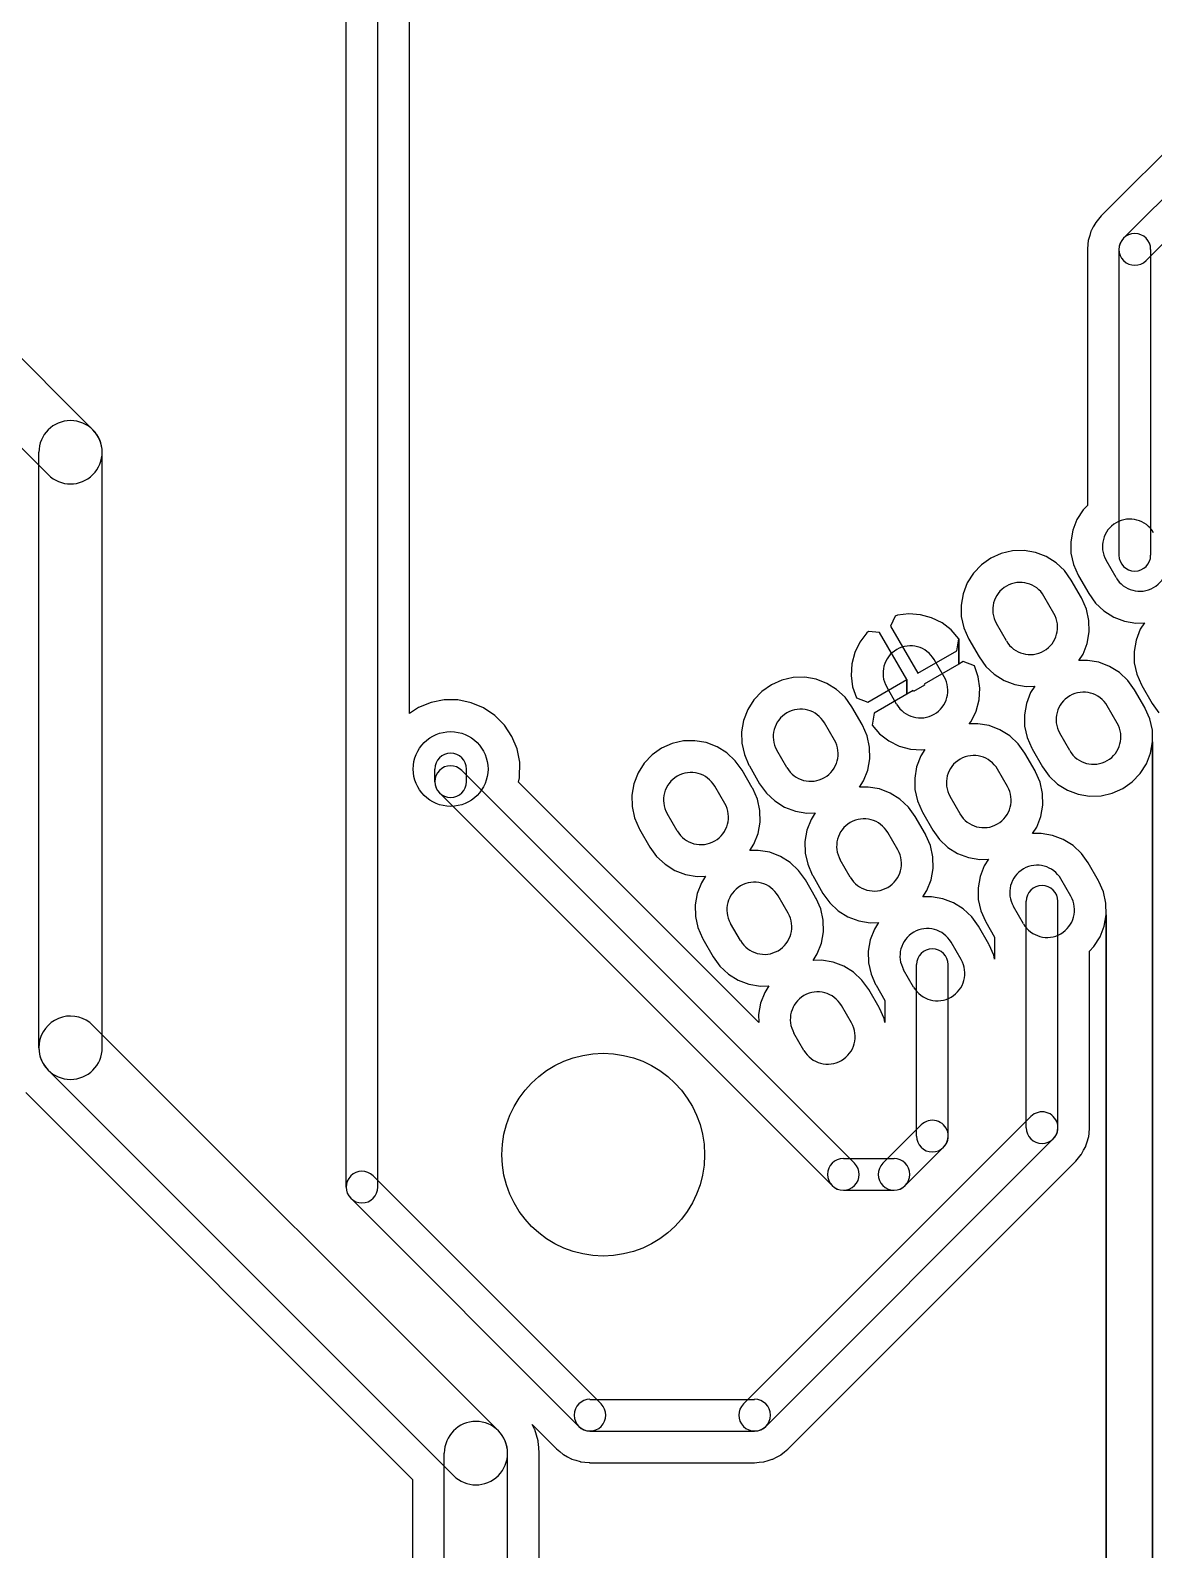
# Model space of a CAD drawing. Extents: x 10 to 213, y -213 to -15.
# Drawn here: x 135.85 to 158.37, y -169.32 to -138.86 of the extents above; entities that cross this region are included whole.
import ezdxf

# ---------------------------------------------------------------- set-up
doc = ezdxf.new("R2010")
doc.units = 0
doc.header["$MEASUREMENT"] = 0
doc.layers.add('BLACK', color=250, linetype='CONTINUOUS')

msp = doc.modelspace()

# ---------------------------------------------------------------- linework, layer by layer
at = {"layer": 'BLACK'}
for p, q in [((142.177, -162.052), (142.177, -132.334)), ((142.812, -162.052), (142.812, -132.334)), ((143.447, -152.555), (143.447, -132.334)), ((143.447, -152.555), (143.447, -132.334)), ((162.902, -136.994), (157.317, -142.58)), ((162.902, -136.994), (157.317, -142.58)), ((163.351, -137.443), (157.766, -143.029)), ((163.801, -137.893), (158.215, -143.478)), ((137.101, -146.871), (129.481, -139.251)), ((136.203, -147.769), (128.583, -140.149)), ((157.157, -142.801), (157.115, -142.878)), ((157.157, -142.801), (157.115, -142.878)), ((157.199, -142.724), (157.157, -142.801)), ((157.199, -142.724), (157.157, -142.801)), ((157.202, -142.72), (157.199, -142.724)), ((157.202, -142.72), (157.199, -142.724)), ((157.205, -142.715), (157.202, -142.72)), ((157.205, -142.715), (157.202, -142.72)), ((157.261, -142.648), (157.205, -142.715)), ((157.261, -142.648), (157.205, -142.715)), ((157.317, -142.58), (157.261, -142.648)), ((157.317, -142.58), (157.261, -142.648)), ((157.057, -143.065), (157.048, -143.153)), ((157.057, -143.065), (157.048, -143.153)), ((157.058, -143.061), (157.057, -143.065)), ((157.058, -143.061), (157.057, -143.065)), ((157.059, -143.056), (157.058, -143.061)), ((157.059, -143.056), (157.058, -143.061)), ((157.085, -142.972), (157.059, -143.056)), ((157.085, -142.972), (157.059, -143.056)), ((157.111, -142.888), (157.085, -142.972)), ((157.111, -142.888), (157.085, -142.972)), ((157.113, -142.883), (157.111, -142.888)), ((157.113, -142.883), (157.111, -142.888)), ((157.115, -142.878), (157.113, -142.883)), ((157.115, -142.878), (157.113, -142.883)), ((157.048, -143.153), (157.038, -143.24)), ((157.048, -143.153), (157.038, -143.24)), ((157.038, -143.24), (157.038, -143.25)), ((157.038, -143.24), (157.038, -143.25)), ((157.038, -143.25), (157.038, -143.25)), ((157.038, -143.25), (157.038, -143.25)), ((157.038, -143.25), (157.038, -143.254)), ((157.038, -143.25), (157.038, -143.25)), ((157.038, -143.25), (157.038, -143.25)), ((157.038, -143.25), (157.038, -143.254)), ((157.038, -143.254), (157.038, -148.385)), ((157.038, -143.254), (157.038, -148.385)), ((157.673, -149.383), (157.673, -143.254)), ((158.308, -149.383), (158.308, -143.254)), ((136.017, -159.258), (136.017, -147.32)), ((137.287, -159.258), (137.287, -147.32)), ((156.953, -148.474), (156.829, -148.67)), ((156.953, -148.474), (156.829, -148.67)), ((157.038, -148.385), (156.953, -148.474)), ((157.038, -148.385), (156.953, -148.474)), ((156.746, -148.885), (156.706, -149.113)), ((156.746, -148.885), (156.706, -149.113)), ((156.829, -148.67), (156.746, -148.885)), ((156.829, -148.67), (156.746, -148.885)), ((156.706, -149.113), (156.71, -149.344)), ((156.706, -149.113), (156.71, -149.344)), ((155.102, -149.444), (154.913, -149.577)), ((155.102, -149.444), (154.913, -149.577)), ((155.313, -149.35), (155.102, -149.444)), ((155.313, -149.35), (155.102, -149.444)), ((155.539, -149.298), (155.313, -149.35)), ((155.539, -149.298), (155.313, -149.35)), ((155.77, -149.292), (155.539, -149.298)), ((155.77, -149.292), (155.539, -149.298)), ((155.998, -149.33), (155.77, -149.292)), ((155.998, -149.33), (155.77, -149.292)), ((156.214, -149.413), (155.998, -149.33)), ((156.214, -149.413), (155.998, -149.33)), ((156.41, -149.535), (156.214, -149.413)), ((156.41, -149.535), (156.214, -149.413)), ((156.579, -149.693), (156.41, -149.535)), ((156.579, -149.693), (156.41, -149.535)), ((156.71, -149.344), (156.76, -149.57)), ((156.71, -149.344), (156.76, -149.57)), ((157.614, -149.831), (157.414, -149.485)), ((154.754, -149.744), (154.63, -149.94)), ((154.754, -149.744), (154.63, -149.94)), ((154.913, -149.577), (154.754, -149.744)), ((154.913, -149.577), (154.754, -149.744)), ((156.714, -149.881), (156.579, -149.693)), ((156.714, -149.881), (156.579, -149.693)), ((156.76, -149.57), (156.853, -149.782)), ((156.76, -149.57), (156.853, -149.782)), ((156.853, -149.782), (156.861, -149.796)), ((156.853, -149.782), (156.861, -149.796)), ((156.861, -149.796), (157.068, -150.154)), ((156.861, -149.796), (157.068, -150.154)), ((154.63, -149.94), (154.546, -150.155)), ((154.63, -149.94), (154.546, -150.155)), ((156.92, -150.239), (156.714, -149.881)), ((156.92, -150.239), (156.714, -149.881)), ((157.068, -150.154), (157.202, -150.342)), ((157.068, -150.154), (157.202, -150.342)), ((154.546, -150.155), (154.506, -150.383)), ((154.546, -150.155), (154.506, -150.383)), ((154.506, -150.383), (154.511, -150.614)), ((154.506, -150.383), (154.511, -150.614)), ((156.367, -150.551), (156.167, -150.205)), ((156.929, -150.254), (156.92, -150.239)), ((156.929, -150.254), (156.92, -150.239)), ((157.021, -150.466), (156.929, -150.254)), ((157.021, -150.466), (156.929, -150.254)), ((157.202, -150.342), (157.371, -150.501)), ((157.202, -150.342), (157.371, -150.501)), ((153.187, -150.604), (153.092, -150.804)), ((153.187, -150.604), (153.092, -150.804)), ((153.229, -150.588), (153.187, -150.604)), ((153.229, -150.588), (153.187, -150.604)), ((153.46, -150.559), (153.229, -150.588)), ((153.46, -150.559), (153.229, -150.588)), ((153.692, -150.576), (153.46, -150.559)), ((153.692, -150.576), (153.46, -150.559)), ((153.916, -150.637), (153.692, -150.576)), ((153.916, -150.637), (153.692, -150.576)), ((154.124, -150.741), (153.916, -150.637)), ((154.124, -150.741), (153.916, -150.637)), ((154.308, -150.883), (154.124, -150.741)), ((154.308, -150.883), (154.124, -150.741)), ((154.511, -150.614), (154.56, -150.84)), ((154.511, -150.614), (154.56, -150.84)), ((155.414, -151.101), (155.214, -150.755)), ((157.071, -150.692), (157.021, -150.466)), ((157.071, -150.692), (157.021, -150.466)), ((157.076, -150.923), (157.071, -150.692)), ((157.076, -150.923), (157.071, -150.692)), ((157.371, -150.501), (157.567, -150.623)), ((157.371, -150.501), (157.567, -150.623)), ((157.567, -150.623), (157.783, -150.705)), ((157.567, -150.623), (157.783, -150.705)), ((157.783, -150.705), (158.011, -150.744)), ((157.783, -150.705), (158.011, -150.744)), ((158.011, -150.744), (158.182, -150.739)), ((158.011, -150.744), (158.182, -150.739)), ((158.182, -150.739), (158.099, -150.869)), ((158.182, -150.739), (158.099, -150.869)), ((152.615, -150.942), (152.475, -151.128)), ((152.615, -150.942), (152.475, -151.128)), ((152.651, -150.914), (152.615, -150.942)), ((152.651, -150.914), (152.615, -150.942)), ((152.872, -150.931), (152.651, -150.914)), ((152.872, -150.931), (152.651, -150.914)), ((153.418, -151.876), (152.872, -150.931)), ((153.418, -151.876), (152.872, -150.931)), ((153.092, -150.804), (153.638, -151.749)), ((153.092, -150.804), (153.638, -151.749)), ((154.461, -151.058), (154.308, -150.883)), ((154.461, -151.058), (154.308, -150.883)), ((154.42, -151.298), (154.461, -151.058)), ((154.42, -151.298), (154.461, -151.058)), ((154.461, -151.567), (154.461, -151.058)), ((154.461, -151.058), (154.461, -151.567)), ((154.461, -151.567), (154.461, -151.058)), ((154.461, -151.058), (154.461, -151.567)), ((154.56, -150.84), (154.653, -151.052)), ((154.56, -150.84), (154.653, -151.052)), ((154.653, -151.052), (154.661, -151.066)), ((154.653, -151.052), (154.661, -151.066)), ((154.661, -151.066), (154.868, -151.424)), ((154.661, -151.066), (154.868, -151.424)), ((157.035, -151.151), (157.076, -150.923)), ((157.035, -151.151), (157.076, -150.923)), ((158.099, -150.869), (158.016, -151.085)), ((158.099, -150.869), (158.016, -151.085)), ((152.374, -151.337), (152.315, -151.562)), ((152.374, -151.337), (152.315, -151.562)), ((152.475, -151.128), (152.374, -151.337)), ((152.475, -151.128), (152.374, -151.337)), ((153.638, -151.749), (154.42, -151.298)), ((153.638, -151.749), (154.42, -151.298)), ((156.869, -151.496), (156.952, -151.366)), ((156.869, -151.496), (156.952, -151.366)), ((156.952, -151.366), (157.035, -151.151)), ((156.952, -151.366), (157.035, -151.151)), ((158.016, -151.085), (157.976, -151.313)), ((158.016, -151.085), (157.976, -151.313)), ((157.976, -151.313), (157.98, -151.544)), ((157.976, -151.313), (157.98, -151.544)), ((152.315, -151.562), (152.301, -151.794)), ((152.315, -151.562), (152.301, -151.794)), ((154.461, -151.567), (153.765, -151.969)), ((154.461, -151.567), (153.765, -151.969)), ((154.167, -151.821), (153.967, -151.475)), ((154.547, -151.518), (154.461, -151.567)), ((154.547, -151.518), (154.461, -151.567)), ((154.775, -151.602), (154.547, -151.518)), ((154.775, -151.602), (154.547, -151.518)), ((154.85, -151.822), (154.775, -151.602)), ((154.85, -151.822), (154.775, -151.602)), ((154.868, -151.424), (155.002, -151.612)), ((154.868, -151.424), (155.002, -151.612)), ((155.002, -151.612), (155.171, -151.771)), ((155.002, -151.612), (155.171, -151.771)), ((157.04, -151.492), (156.869, -151.496)), ((157.04, -151.492), (156.869, -151.496)), ((157.268, -151.53), (157.04, -151.492)), ((157.268, -151.53), (157.04, -151.492)), ((157.484, -151.612), (157.268, -151.53)), ((157.484, -151.612), (157.268, -151.53)), ((157.68, -151.735), (157.484, -151.612)), ((157.68, -151.735), (157.484, -151.612)), ((157.98, -151.544), (158.03, -151.77)), ((157.98, -151.544), (158.03, -151.77)), ((150.914, -151.89), (150.703, -151.984)), ((150.914, -151.89), (150.703, -151.984)), ((151.139, -151.838), (150.914, -151.89)), ((151.139, -151.838), (150.914, -151.89)), ((151.371, -151.832), (151.139, -151.838)), ((151.371, -151.832), (151.139, -151.838)), ((151.599, -151.87), (151.371, -151.832)), ((151.599, -151.87), (151.371, -151.832)), ((151.815, -151.953), (151.599, -151.87)), ((151.815, -151.953), (151.599, -151.87)), ((152.011, -152.075), (151.815, -151.953)), ((152.011, -152.075), (151.815, -151.953)), ((152.301, -151.794), (152.332, -152.024)), ((152.301, -151.794), (152.332, -152.024)), ((152.635, -152.328), (153.418, -151.876)), ((152.635, -152.328), (153.418, -151.876)), ((153.418, -152.17), (153.418, -151.876)), ((153.418, -151.876), (153.418, -152.17)), ((153.418, -152.17), (153.418, -151.876)), ((153.418, -151.876), (153.418, -152.17)), ((153.765, -151.969), (153.775, -151.987)), ((153.765, -151.969), (153.775, -151.987)), ((154.881, -152.052), (154.85, -151.822)), ((154.881, -152.052), (154.85, -151.822)), ((155.171, -151.771), (155.367, -151.893)), ((155.171, -151.771), (155.367, -151.893)), ((155.367, -151.893), (155.583, -151.975)), ((155.367, -151.893), (155.583, -151.975)), ((155.583, -151.975), (155.811, -152.014)), ((155.583, -151.975), (155.811, -152.014)), ((157.849, -151.893), (157.68, -151.735)), ((157.849, -151.893), (157.68, -151.735)), ((157.984, -152.081), (157.849, -151.893)), ((157.984, -152.081), (157.849, -151.893)), ((158.03, -151.77), (158.123, -151.982)), ((158.03, -151.77), (158.123, -151.982)), ((144.146, -152.284), (143.879, -152.335)), ((144.146, -152.284), (143.879, -152.335)), ((144.417, -152.286), (144.146, -152.284)), ((144.417, -152.286), (144.146, -152.284)), ((144.684, -152.341), (144.417, -152.286)), ((144.684, -152.341), (144.417, -152.286)), ((150.354, -152.284), (150.23, -152.48)), ((150.354, -152.284), (150.23, -152.48)), ((150.514, -152.117), (150.354, -152.284)), ((150.514, -152.117), (150.354, -152.284)), ((150.703, -151.984), (150.514, -152.117)), ((150.703, -151.984), (150.514, -152.117)), ((152.18, -152.233), (152.011, -152.075)), ((152.18, -152.233), (152.011, -152.075)), ((152.314, -152.421), (152.18, -152.233)), ((152.314, -152.421), (152.18, -152.233)), ((152.332, -152.024), (152.407, -152.244)), ((152.332, -152.024), (152.407, -152.244)), ((152.407, -152.244), (152.635, -152.328)), ((152.407, -152.244), (152.635, -152.328)), ((153.418, -152.17), (152.762, -152.548)), ((153.418, -152.17), (152.762, -152.548)), ((153.215, -152.371), (153.015, -152.025)), ((153.545, -152.096), (153.418, -152.17)), ((153.545, -152.096), (153.418, -152.17)), ((153.555, -152.114), (153.545, -152.096)), ((153.555, -152.114), (153.545, -152.096)), ((153.775, -151.987), (153.555, -152.114)), ((153.775, -151.987), (153.555, -152.114)), ((154.808, -152.509), (154.867, -152.284)), ((154.808, -152.509), (154.867, -152.284)), ((154.867, -152.284), (154.881, -152.052)), ((154.867, -152.284), (154.881, -152.052)), ((155.811, -152.014), (155.982, -152.009)), ((155.811, -152.014), (155.982, -152.009)), ((155.9, -152.139), (155.816, -152.355)), ((155.9, -152.139), (155.816, -152.355)), ((155.982, -152.009), (155.9, -152.139)), ((155.982, -152.009), (155.9, -152.139)), ((158.19, -152.439), (157.984, -152.081)), ((158.19, -152.439), (157.984, -152.081)), ((158.123, -151.982), (158.131, -151.996)), ((158.123, -151.982), (158.131, -151.996)), ((158.131, -151.996), (158.338, -152.354)), ((158.131, -151.996), (158.338, -152.354)), ((143.627, -152.437), (143.447, -152.555)), ((143.627, -152.437), (143.447, -152.555)), ((143.879, -152.335), (143.627, -152.437)), ((143.879, -152.335), (143.627, -152.437)), ((144.934, -152.446), (144.684, -152.341)), ((144.934, -152.446), (144.684, -152.341)), ((145.159, -152.598), (144.934, -152.446)), ((145.159, -152.598), (144.934, -152.446)), ((150.23, -152.48), (150.147, -152.695)), ((150.23, -152.48), (150.147, -152.695)), ((152.521, -152.779), (152.314, -152.421)), ((152.521, -152.779), (152.314, -152.421)), ((152.762, -152.548), (152.721, -152.788)), ((152.762, -152.548), (152.721, -152.788)), ((154.707, -152.718), (154.808, -152.509)), ((154.707, -152.718), (154.808, -152.509)), ((155.816, -152.355), (155.776, -152.583)), ((155.816, -152.355), (155.776, -152.583)), ((155.776, -152.583), (155.781, -152.814)), ((155.776, -152.583), (155.781, -152.814)), ((157.637, -152.751), (157.437, -152.404)), ((158.199, -152.454), (158.19, -152.439)), ((158.199, -152.454), (158.19, -152.439)), ((158.291, -152.665), (158.199, -152.454)), ((158.291, -152.665), (158.199, -152.454)), ((158.338, -152.354), (158.472, -152.542)), ((158.338, -152.354), (158.472, -152.542)), ((145.35, -152.79), (145.159, -152.598)), ((145.35, -152.79), (145.159, -152.598)), ((145.501, -153.017), (145.35, -152.79)), ((145.501, -153.017), (145.35, -152.79)), ((150.147, -152.695), (150.106, -152.923)), ((150.147, -152.695), (150.106, -152.923)), ((151.968, -153.091), (151.768, -152.745)), ((152.529, -152.794), (152.521, -152.779)), ((152.529, -152.794), (152.521, -152.779)), ((152.622, -153.006), (152.529, -152.794)), ((152.622, -153.006), (152.529, -152.794)), ((152.721, -152.788), (152.874, -152.963)), ((152.721, -152.788), (152.874, -152.963)), ((154.671, -152.766), (154.707, -152.718)), ((154.671, -152.766), (154.707, -152.718)), ((154.84, -152.762), (154.671, -152.766)), ((154.84, -152.762), (154.671, -152.766)), ((155.068, -152.8), (154.84, -152.762)), ((155.068, -152.8), (154.84, -152.762)), ((155.285, -152.882), (155.068, -152.8)), ((155.285, -152.882), (155.068, -152.8)), ((155.481, -153.005), (155.285, -152.882)), ((155.481, -153.005), (155.285, -152.882)), ((155.781, -152.814), (155.83, -153.04)), ((155.781, -152.814), (155.83, -153.04)), ((158.341, -152.891), (158.291, -152.665)), ((158.341, -152.891), (158.291, -152.665)), ((158.346, -153.123), (158.341, -152.891)), ((158.346, -153.123), (158.341, -152.891)), ((145.604, -153.268), (145.501, -153.017)), ((145.604, -153.268), (145.501, -153.017)), ((148.714, -153.16), (148.503, -153.254)), ((148.714, -153.16), (148.503, -153.254)), ((148.94, -153.108), (148.714, -153.16)), ((148.94, -153.108), (148.714, -153.16)), ((149.171, -153.102), (148.94, -153.108)), ((149.171, -153.102), (148.94, -153.108)), ((149.399, -153.14), (149.171, -153.102)), ((149.399, -153.14), (149.171, -153.102)), ((149.615, -153.223), (149.399, -153.14)), ((149.615, -153.223), (149.399, -153.14)), ((150.106, -152.923), (150.111, -153.154)), ((150.106, -152.923), (150.111, -153.154)), ((150.111, -153.154), (150.161, -153.38)), ((150.111, -153.154), (150.161, -153.38)), ((152.671, -153.232), (152.622, -153.006)), ((152.671, -153.232), (152.622, -153.006)), ((152.874, -152.963), (153.058, -153.105)), ((152.874, -152.963), (153.058, -153.105)), ((153.058, -153.105), (153.266, -153.209)), ((153.058, -153.105), (153.266, -153.209)), ((155.649, -153.163), (155.481, -153.005)), ((155.649, -153.163), (155.481, -153.005)), ((155.784, -153.351), (155.649, -153.163)), ((155.784, -153.351), (155.649, -153.163)), ((155.83, -153.04), (155.923, -153.252)), ((155.83, -153.04), (155.923, -153.252)), ((156.684, -153.301), (156.484, -152.954)), ((158.305, -153.35), (158.346, -153.123)), ((158.305, -153.35), (158.346, -153.123)), ((158.346, -212.675), (158.346, -153.123)), ((158.346, -153.123), (158.346, -212.675)), ((158.346, -212.675), (158.346, -153.123)), ((158.346, -153.123), (158.346, -212.675)), ((145.657, -153.534), (145.604, -153.268)), ((145.657, -153.534), (145.604, -153.268)), ((148.314, -153.387), (148.154, -153.554)), ((148.314, -153.387), (148.154, -153.554)), ((148.503, -153.254), (148.314, -153.387)), ((148.503, -153.254), (148.314, -153.387)), ((149.811, -153.345), (149.615, -153.223)), ((149.811, -153.345), (149.615, -153.223)), ((149.98, -153.503), (149.811, -153.345)), ((149.98, -153.503), (149.811, -153.345)), ((150.115, -153.691), (149.98, -153.503)), ((150.115, -153.691), (149.98, -153.503)), ((150.161, -153.38), (150.254, -153.592)), ((150.161, -153.38), (150.254, -153.592)), ((151.015, -153.641), (150.815, -153.295)), ((152.636, -153.691), (152.676, -153.463)), ((152.636, -153.691), (152.676, -153.463)), ((152.676, -153.463), (152.671, -153.232)), ((152.676, -153.463), (152.671, -153.232)), ((153.266, -153.209), (153.49, -153.27)), ((153.266, -153.209), (153.49, -153.27)), ((153.49, -153.27), (153.722, -153.287)), ((153.49, -153.27), (153.722, -153.287)), ((153.7, -153.409), (153.616, -153.625)), ((153.7, -153.409), (153.616, -153.625)), ((153.782, -153.279), (153.7, -153.409)), ((153.782, -153.279), (153.7, -153.409)), ((153.722, -153.287), (153.782, -153.279)), ((153.722, -153.287), (153.782, -153.279)), ((155.991, -153.709), (155.784, -153.351)), ((155.991, -153.709), (155.784, -153.351)), ((155.923, -153.252), (155.931, -153.266)), ((155.923, -153.252), (155.931, -153.266)), ((155.931, -153.266), (156.138, -153.624)), ((155.931, -153.266), (156.138, -153.624)), ((158.222, -153.566), (158.305, -153.35)), ((158.222, -153.566), (158.305, -153.35)), ((143.955, -153.924), (143.955, -153.67)), ((144.497, -153.699), (152.371, -161.573)), ((144.59, -153.924), (144.59, -153.67)), ((145.653, -153.844), (145.657, -153.534)), ((145.653, -153.844), (145.657, -153.534)), ((148.031, -153.75), (147.947, -153.965)), ((148.031, -153.75), (147.947, -153.965)), ((148.154, -153.554), (148.031, -153.75)), ((148.154, -153.554), (148.031, -153.75)), ((150.321, -154.049), (150.115, -153.691)), ((150.321, -154.049), (150.115, -153.691)), ((150.254, -153.592), (150.262, -153.606)), ((150.254, -153.592), (150.262, -153.606)), ((150.262, -153.606), (150.468, -153.964)), ((150.262, -153.606), (150.468, -153.964)), ((152.552, -153.906), (152.636, -153.691)), ((152.552, -153.906), (152.636, -153.691)), ((153.616, -153.625), (153.576, -153.853)), ((153.616, -153.625), (153.576, -153.853)), ((155.437, -154.021), (155.237, -153.674)), ((155.999, -153.724), (155.991, -153.709)), ((155.999, -153.724), (155.991, -153.709)), ((156.091, -153.935), (155.999, -153.724)), ((156.091, -153.935), (155.999, -153.724)), ((156.138, -153.624), (156.272, -153.812)), ((156.138, -153.624), (156.272, -153.812)), ((157.938, -153.929), (158.098, -153.761)), ((157.938, -153.929), (158.098, -153.761)), ((158.098, -153.761), (158.222, -153.566)), ((158.098, -153.761), (158.222, -153.566)), ((145.632, -153.937), (145.653, -153.844)), ((145.632, -153.937), (145.653, -153.844)), ((150.45, -158.755), (145.632, -153.937)), ((150.45, -158.755), (145.632, -153.937)), ((147.947, -153.965), (147.907, -154.193)), ((147.947, -153.965), (147.907, -154.193)), ((149.768, -154.361), (149.568, -154.015)), ((150.329, -154.064), (150.321, -154.049)), ((150.329, -154.064), (150.321, -154.049)), ((150.422, -154.276), (150.329, -154.064)), ((150.422, -154.276), (150.329, -154.064)), ((150.468, -153.964), (150.603, -154.152)), ((150.468, -153.964), (150.603, -154.152)), ((152.47, -154.036), (152.552, -153.906)), ((152.47, -154.036), (152.552, -153.906)), ((152.641, -154.032), (152.47, -154.036)), ((152.641, -154.032), (152.47, -154.036)), ((152.869, -154.07), (152.641, -154.032)), ((152.869, -154.07), (152.641, -154.032)), ((153.085, -154.152), (152.869, -154.07)), ((153.085, -154.152), (152.869, -154.07)), ((153.576, -153.853), (153.581, -154.084)), ((153.576, -153.853), (153.581, -154.084)), ((153.581, -154.084), (153.631, -154.31)), ((153.581, -154.084), (153.631, -154.31)), ((156.141, -154.161), (156.091, -153.935)), ((156.141, -154.161), (156.091, -153.935)), ((156.272, -153.812), (156.441, -153.971)), ((156.272, -153.812), (156.441, -153.971)), ((156.441, -153.971), (156.637, -154.093)), ((156.441, -153.971), (156.637, -154.093)), ((156.637, -154.093), (156.853, -154.175)), ((156.637, -154.093), (156.853, -154.175)), ((157.538, -154.156), (157.749, -154.062)), ((157.538, -154.156), (157.749, -154.062)), ((157.749, -154.062), (157.938, -153.929)), ((157.749, -154.062), (157.938, -153.929)), ((144.047, -154.149), (151.921, -162.023)), ((147.907, -154.193), (147.912, -154.424)), ((147.907, -154.193), (147.912, -154.424)), ((150.472, -154.502), (150.422, -154.276)), ((150.472, -154.502), (150.422, -154.276)), ((150.603, -154.152), (150.772, -154.311)), ((150.603, -154.152), (150.772, -154.311)), ((150.772, -154.311), (150.968, -154.433)), ((150.772, -154.311), (150.968, -154.433)), ((153.281, -154.275), (153.085, -154.152)), ((153.281, -154.275), (153.085, -154.152)), ((153.45, -154.433), (153.281, -154.275)), ((153.45, -154.433), (153.281, -154.275)), ((153.631, -154.31), (153.723, -154.522)), ((153.631, -154.31), (153.723, -154.522)), ((154.485, -154.571), (154.285, -154.224)), ((156.106, -154.62), (156.146, -154.393)), ((156.106, -154.62), (156.146, -154.393)), ((156.146, -154.393), (156.141, -154.161)), ((156.146, -154.393), (156.141, -154.161)), ((156.853, -154.175), (157.081, -154.214)), ((156.853, -154.175), (157.081, -154.214)), ((157.081, -154.214), (157.313, -154.207)), ((157.081, -154.214), (157.313, -154.207)), ((157.313, -154.207), (157.538, -154.156)), ((157.313, -154.207), (157.538, -154.156)), ((147.912, -154.424), (147.961, -154.65)), ((147.912, -154.424), (147.961, -154.65)), ((147.961, -154.65), (148.054, -154.862)), ((147.961, -154.65), (148.054, -154.862)), ((148.815, -154.911), (148.615, -154.565)), ((150.476, -154.733), (150.472, -154.502)), ((150.476, -154.733), (150.472, -154.502)), ((150.968, -154.433), (151.184, -154.515)), ((150.968, -154.433), (151.184, -154.515)), ((151.184, -154.515), (151.412, -154.554)), ((151.184, -154.515), (151.412, -154.554)), ((151.412, -154.554), (151.583, -154.549)), ((151.412, -154.554), (151.583, -154.549)), ((151.5, -154.679), (151.417, -154.895)), ((151.5, -154.679), (151.417, -154.895)), ((151.583, -154.549), (151.5, -154.679)), ((151.583, -154.549), (151.5, -154.679)), ((153.584, -154.621), (153.45, -154.433)), ((153.584, -154.621), (153.45, -154.433)), ((153.791, -154.979), (153.584, -154.621)), ((153.791, -154.979), (153.584, -154.621)), ((153.723, -154.522), (153.731, -154.536)), ((153.723, -154.522), (153.731, -154.536)), ((153.731, -154.536), (153.938, -154.894)), ((153.731, -154.536), (153.938, -154.894)), ((156.022, -154.836), (156.106, -154.62)), ((156.022, -154.836), (156.106, -154.62)), ((148.054, -154.862), (148.062, -154.876)), ((148.054, -154.862), (148.062, -154.876)), ((148.062, -154.876), (148.269, -155.234)), ((148.062, -154.876), (148.269, -155.234)), ((150.353, -155.176), (150.436, -154.961)), ((150.353, -155.176), (150.436, -154.961)), ((150.436, -154.961), (150.476, -154.733)), ((150.436, -154.961), (150.476, -154.733)), ((151.417, -154.895), (151.376, -155.123)), ((151.417, -154.895), (151.376, -155.123)), ((153.238, -155.291), (153.038, -154.944)), ((153.799, -154.994), (153.791, -154.979)), ((153.799, -154.994), (153.791, -154.979)), ((153.892, -155.205), (153.799, -154.994)), ((153.892, -155.205), (153.799, -154.994)), ((153.938, -154.894), (154.073, -155.082)), ((153.938, -154.894), (154.073, -155.082)), ((155.94, -154.966), (156.022, -154.836)), ((155.94, -154.966), (156.022, -154.836)), ((156.11, -154.961), (155.94, -154.966)), ((156.11, -154.961), (155.94, -154.966)), ((156.338, -155), (156.11, -154.961)), ((156.338, -155), (156.11, -154.961)), ((156.555, -155.082), (156.338, -155)), ((156.555, -155.082), (156.338, -155)), ((148.269, -155.234), (148.403, -155.422)), ((148.269, -155.234), (148.403, -155.422)), ((150.27, -155.306), (150.353, -155.176)), ((150.27, -155.306), (150.353, -155.176)), ((150.441, -155.302), (150.27, -155.306)), ((150.441, -155.302), (150.27, -155.306)), ((150.669, -155.34), (150.441, -155.302)), ((150.669, -155.34), (150.441, -155.302)), ((151.376, -155.123), (151.381, -155.354)), ((151.376, -155.123), (151.381, -155.354)), ((153.941, -155.431), (153.892, -155.205)), ((153.941, -155.431), (153.892, -155.205)), ((154.073, -155.082), (154.241, -155.241)), ((154.073, -155.082), (154.241, -155.241)), ((154.241, -155.241), (154.437, -155.363)), ((154.241, -155.241), (154.437, -155.363)), ((156.751, -155.204), (156.555, -155.082)), ((156.751, -155.204), (156.555, -155.082)), ((156.919, -155.363), (156.751, -155.204)), ((156.919, -155.363), (156.751, -155.204)), ((148.403, -155.422), (148.572, -155.581)), ((148.403, -155.422), (148.572, -155.581)), ((148.572, -155.581), (148.768, -155.703)), ((148.572, -155.581), (148.768, -155.703)), ((150.885, -155.422), (150.669, -155.34)), ((150.885, -155.422), (150.669, -155.34)), ((151.081, -155.545), (150.885, -155.422)), ((151.081, -155.545), (150.885, -155.422)), ((151.25, -155.703), (151.081, -155.545)), ((151.25, -155.703), (151.081, -155.545)), ((151.381, -155.354), (151.431, -155.58)), ((151.381, -155.354), (151.431, -155.58)), ((151.431, -155.58), (151.524, -155.792)), ((151.431, -155.58), (151.524, -155.792)), ((152.285, -155.841), (152.085, -155.494)), ((153.946, -155.663), (153.941, -155.431)), ((153.946, -155.663), (153.941, -155.431)), ((154.437, -155.363), (154.654, -155.445)), ((154.437, -155.363), (154.654, -155.445)), ((154.654, -155.445), (154.882, -155.484)), ((154.654, -155.445), (154.882, -155.484)), ((154.882, -155.484), (155.053, -155.479)), ((154.882, -155.484), (155.053, -155.479)), ((154.97, -155.609), (154.886, -155.825)), ((154.97, -155.609), (154.886, -155.825)), ((155.053, -155.479), (154.97, -155.609)), ((155.053, -155.479), (154.97, -155.609)), ((157.054, -155.551), (156.919, -155.363)), ((157.054, -155.551), (156.919, -155.363)), ((157.261, -155.909), (157.054, -155.551)), ((157.261, -155.909), (157.054, -155.551)), ((148.768, -155.703), (148.984, -155.785)), ((148.768, -155.703), (148.984, -155.785)), ((148.984, -155.785), (149.212, -155.824)), ((148.984, -155.785), (149.212, -155.824)), ((149.212, -155.824), (149.383, -155.819)), ((149.212, -155.824), (149.383, -155.819)), ((149.383, -155.819), (149.301, -155.949)), ((149.383, -155.819), (149.301, -155.949)), ((151.385, -155.891), (151.25, -155.703)), ((151.385, -155.891), (151.25, -155.703)), ((151.591, -156.249), (151.385, -155.891)), ((151.591, -156.249), (151.385, -155.891)), ((151.524, -155.792), (151.532, -155.806)), ((151.524, -155.792), (151.532, -155.806)), ((151.532, -155.806), (151.738, -156.164)), ((151.532, -155.806), (151.738, -156.164)), ((153.822, -156.106), (153.906, -155.89)), ((153.822, -156.106), (153.906, -155.89)), ((153.906, -155.89), (153.946, -155.663)), ((153.906, -155.89), (153.946, -155.663)), ((154.886, -155.825), (154.846, -156.052)), ((154.886, -155.825), (154.846, -156.052)), ((156.707, -156.221), (156.507, -155.874)), ((157.269, -155.923), (157.261, -155.909)), ((157.269, -155.923), (157.261, -155.909)), ((157.361, -156.135), (157.269, -155.923)), ((157.361, -156.135), (157.269, -155.923)), ((149.217, -156.165), (149.177, -156.393)), ((149.217, -156.165), (149.177, -156.393)), ((149.301, -155.949), (149.217, -156.165)), ((149.301, -155.949), (149.217, -156.165)), ((151.038, -156.561), (150.838, -156.214)), ((151.738, -156.164), (151.873, -156.352)), ((151.738, -156.164), (151.873, -156.352)), ((153.74, -156.236), (153.822, -156.106)), ((153.74, -156.236), (153.822, -156.106)), ((153.911, -156.231), (153.74, -156.236)), ((153.911, -156.231), (153.74, -156.236)), ((154.139, -156.27), (153.911, -156.231)), ((154.139, -156.27), (153.911, -156.231)), ((154.846, -156.052), (154.851, -156.284)), ((154.846, -156.052), (154.851, -156.284)), ((157.411, -156.361), (157.361, -156.135)), ((157.411, -156.361), (157.361, -156.135)), ((149.177, -156.393), (149.182, -156.624)), ((149.177, -156.393), (149.182, -156.624)), ((151.599, -156.264), (151.591, -156.249)), ((151.599, -156.264), (151.591, -156.249)), ((151.692, -156.475), (151.599, -156.264)), ((151.692, -156.475), (151.599, -156.264)), ((151.742, -156.701), (151.692, -156.475)), ((151.742, -156.701), (151.692, -156.475)), ((151.873, -156.352), (152.042, -156.511)), ((151.873, -156.352), (152.042, -156.511)), ((152.042, -156.511), (152.238, -156.633)), ((152.042, -156.511), (152.238, -156.633)), ((154.355, -156.352), (154.139, -156.27)), ((154.355, -156.352), (154.139, -156.27)), ((154.551, -156.474), (154.355, -156.352)), ((154.551, -156.474), (154.355, -156.352)), ((154.72, -156.633), (154.551, -156.474)), ((154.72, -156.633), (154.551, -156.474)), ((154.851, -156.284), (154.901, -156.51)), ((154.851, -156.284), (154.901, -156.51)), ((154.901, -156.51), (154.993, -156.721)), ((154.901, -156.51), (154.993, -156.721)), ((155.755, -156.771), (155.555, -156.424)), ((155.814, -160.861), (155.814, -156.322)), ((156.449, -160.861), (156.449, -156.322)), ((157.416, -156.592), (157.411, -156.361)), ((157.416, -156.592), (157.411, -156.361)), ((149.182, -156.624), (149.231, -156.85)), ((149.182, -156.624), (149.231, -156.85)), ((149.231, -156.85), (149.324, -157.062)), ((149.231, -156.85), (149.324, -157.062)), ((150.085, -157.111), (149.885, -156.764)), ((151.746, -156.933), (151.742, -156.701)), ((151.746, -156.933), (151.742, -156.701)), ((152.238, -156.633), (152.454, -156.715)), ((152.238, -156.633), (152.454, -156.715)), ((152.454, -156.715), (152.682, -156.754)), ((152.454, -156.715), (152.682, -156.754)), ((152.682, -156.754), (152.853, -156.749)), ((152.682, -156.754), (152.853, -156.749)), ((152.853, -156.749), (152.77, -156.879)), ((152.853, -156.749), (152.77, -156.879)), ((154.854, -156.821), (154.72, -156.633)), ((154.854, -156.821), (154.72, -156.633)), ((155.061, -157.179), (154.854, -156.821)), ((155.061, -157.179), (154.854, -156.821)), ((154.993, -156.721), (155.001, -156.736)), ((154.993, -156.721), (155.001, -156.736)), ((155.001, -156.736), (155.179, -157.043)), ((155.001, -156.736), (155.179, -157.043)), ((157.292, -157.036), (157.376, -156.82)), ((157.292, -157.036), (157.376, -156.82)), ((157.376, -156.82), (157.416, -156.592)), ((157.376, -156.82), (157.416, -156.592)), ((157.416, -212.675), (157.416, -156.592)), ((157.416, -156.592), (157.416, -212.675)), ((157.416, -212.675), (157.416, -156.592)), ((157.416, -156.592), (157.416, -212.675)), ((149.324, -157.062), (149.332, -157.076)), ((149.324, -157.062), (149.332, -157.076)), ((149.332, -157.076), (149.539, -157.434)), ((149.332, -157.076), (149.539, -157.434)), ((151.706, -157.16), (151.746, -156.933)), ((151.706, -157.16), (151.746, -156.933)), ((152.687, -157.095), (152.646, -157.322)), ((152.687, -157.095), (152.646, -157.322)), ((152.77, -156.879), (152.687, -157.095)), ((152.77, -156.879), (152.687, -157.095)), ((154.508, -157.491), (154.308, -157.144)), ((155.179, -157.043), (155.179, -157.482)), ((155.179, -157.043), (155.179, -157.482)), ((157.168, -157.231), (157.292, -157.036)), ((157.168, -157.231), (157.292, -157.036)), ((149.539, -157.434), (149.673, -157.622)), ((149.539, -157.434), (149.673, -157.622)), ((151.54, -157.506), (151.623, -157.376)), ((151.54, -157.506), (151.623, -157.376)), ((151.623, -157.376), (151.706, -157.16)), ((151.623, -157.376), (151.706, -157.16)), ((152.646, -157.322), (152.651, -157.554)), ((152.646, -157.322), (152.651, -157.554)), ((155.069, -157.193), (155.061, -157.179)), ((155.069, -157.193), (155.061, -157.179)), ((155.162, -157.405), (155.069, -157.193)), ((155.162, -157.405), (155.069, -157.193)), ((155.179, -157.482), (155.162, -157.405)), ((155.179, -157.482), (155.162, -157.405)), ((157.084, -157.32), (157.168, -157.231)), ((157.084, -157.32), (157.168, -157.231)), ((157.084, -160.861), (157.084, -157.32)), ((157.084, -160.861), (157.084, -157.32)), ((149.673, -157.622), (149.842, -157.781)), ((149.673, -157.622), (149.842, -157.781)), ((151.711, -157.501), (151.54, -157.506)), ((151.711, -157.501), (151.54, -157.506)), ((151.939, -157.54), (151.711, -157.501)), ((151.939, -157.54), (151.711, -157.501)), ((152.155, -157.622), (151.939, -157.54)), ((152.155, -157.622), (151.939, -157.54)), ((152.351, -157.744), (152.155, -157.622)), ((152.351, -157.744), (152.155, -157.622)), ((152.52, -157.903), (152.351, -157.744)), ((152.52, -157.903), (152.351, -157.744)), ((152.651, -157.554), (152.701, -157.78)), ((152.651, -157.554), (152.701, -157.78)), ((153.555, -158.041), (153.355, -157.694)), ((153.614, -161.029), (153.614, -157.592)), ((154.249, -161.029), (154.249, -157.592)), ((149.842, -157.781), (150.038, -157.903)), ((149.842, -157.781), (150.038, -157.903)), ((150.038, -157.903), (150.254, -157.985)), ((150.038, -157.903), (150.254, -157.985)), ((150.254, -157.985), (150.482, -158.024)), ((150.254, -157.985), (150.482, -158.024)), ((150.482, -158.024), (150.653, -158.019)), ((150.482, -158.024), (150.653, -158.019)), ((150.653, -158.019), (150.571, -158.149)), ((150.653, -158.019), (150.571, -158.149)), ((152.655, -158.091), (152.52, -157.903)), ((152.655, -158.091), (152.52, -157.903)), ((152.701, -157.78), (152.794, -157.991)), ((152.701, -157.78), (152.794, -157.991)), ((152.794, -157.991), (152.802, -158.006)), ((152.794, -157.991), (152.802, -158.006)), ((152.802, -158.006), (152.979, -158.313)), ((152.802, -158.006), (152.979, -158.313)), ((150.487, -158.365), (150.447, -158.592)), ((150.487, -158.365), (150.447, -158.592)), ((150.571, -158.149), (150.487, -158.365)), ((150.571, -158.149), (150.487, -158.365)), ((152.861, -158.449), (152.655, -158.091)), ((152.861, -158.449), (152.655, -158.091)), ((152.979, -158.313), (152.979, -158.752)), ((152.979, -158.313), (152.979, -158.752)), ((150.447, -158.592), (150.45, -158.755)), ((150.447, -158.592), (150.45, -158.755)), ((152.308, -158.761), (152.108, -158.414)), ((152.869, -158.463), (152.861, -158.449)), ((152.869, -158.463), (152.861, -158.449)), ((152.962, -158.675), (152.869, -158.463)), ((152.962, -158.675), (152.869, -158.463)), ((152.979, -158.752), (152.962, -158.675)), ((152.979, -158.752), (152.962, -158.675)), ((145.229, -166.937), (137.101, -158.809)), ((151.355, -159.311), (151.155, -158.964)), ((144.331, -167.835), (136.203, -159.707)), ((135.754, -160.156), (143.51, -167.912)), ((135.754, -160.156), (143.51, -167.912)), ((150.143, -166.399), (155.907, -160.636)), ((152.937, -161.573), (153.707, -160.804)), ((150.593, -166.849), (156.356, -161.085)), ((157.036, -161.143), (157.063, -161.059)), ((157.036, -161.143), (157.063, -161.059)), ((157.063, -161.054), (157.065, -161.049)), ((157.063, -161.054), (157.065, -161.049)), ((157.063, -161.059), (157.063, -161.054)), ((157.063, -161.059), (157.063, -161.054)), ((157.065, -161.049), (157.074, -160.962)), ((157.065, -161.049), (157.074, -160.962)), ((157.074, -160.962), (157.083, -160.874)), ((157.074, -160.962), (157.083, -160.874)), ((157.083, -160.874), (157.084, -160.864)), ((157.083, -160.874), (157.084, -160.864)), ((157.084, -160.864), (157.084, -160.861)), ((157.084, -160.864), (157.084, -160.861)), ((157.084, -160.864), (157.084, -160.864)), ((157.084, -160.864), (157.084, -160.864)), ((157.084, -160.864), (157.084, -160.864)), ((157.084, -160.864), (157.084, -160.864)), ((153.387, -162.023), (154.156, -161.253)), ((156.86, -161.466), (156.917, -161.399)), ((156.86, -161.466), (156.917, -161.399)), ((156.917, -161.399), (156.919, -161.395)), ((156.917, -161.399), (156.919, -161.395)), ((156.919, -161.395), (156.923, -161.391)), ((156.919, -161.395), (156.923, -161.391)), ((156.923, -161.391), (156.964, -161.313)), ((156.923, -161.391), (156.964, -161.313)), ((156.964, -161.313), (157.007, -161.236)), ((156.964, -161.313), (157.007, -161.236)), ((157.007, -161.236), (157.008, -161.231)), ((157.007, -161.236), (157.008, -161.231)), ((157.008, -161.231), (157.01, -161.227)), ((157.008, -161.231), (157.01, -161.227)), ((157.01, -161.227), (157.036, -161.143)), ((157.01, -161.227), (157.036, -161.143)), ((151.042, -167.298), (156.805, -161.534)), ((151.042, -167.298), (156.805, -161.534)), ((152.146, -161.481), (153.162, -161.481)), ((156.805, -161.534), (156.86, -161.466)), ((156.805, -161.534), (156.86, -161.466)), ((142.719, -161.827), (147.291, -166.399)), ((142.269, -162.277), (146.841, -166.849)), ((152.146, -162.116), (153.162, -162.116)), ((147.066, -166.307), (150.368, -166.307)), ((145.954, -166.902), (145.906, -166.811)), ((145.906, -166.811), (146.392, -167.298)), ((145.954, -166.902), (145.906, -166.811)), ((145.906, -166.811), (146.392, -167.298)), ((145.956, -166.908), (145.954, -166.902)), ((145.956, -166.908), (145.954, -166.902)), ((145.959, -166.914), (145.956, -166.908)), ((145.959, -166.914), (145.956, -166.908)), ((145.992, -167.027), (145.959, -166.914)), ((145.992, -167.027), (145.959, -166.914)), ((146.026, -167.139), (145.992, -167.027)), ((146.026, -167.139), (145.992, -167.027)), ((146.026, -167.146), (146.026, -167.139)), ((146.026, -167.146), (146.026, -167.139)), ((146.028, -167.152), (146.026, -167.146)), ((146.028, -167.152), (146.026, -167.146)), ((146.039, -167.269), (146.028, -167.152)), ((146.039, -167.269), (146.028, -167.152)), ((147.066, -166.942), (150.368, -166.942)), ((144.145, -171.45), (144.145, -167.386)), ((145.415, -171.45), (145.415, -167.386)), ((146.05, -167.386), (146.039, -167.269)), ((146.05, -167.386), (146.039, -167.269)), ((146.05, -171.45), (146.05, -167.386)), ((146.05, -171.45), (146.05, -167.386)), ((146.392, -167.298), (146.46, -167.353)), ((146.392, -167.298), (146.46, -167.353)), ((146.46, -167.353), (146.528, -167.41)), ((146.46, -167.353), (146.528, -167.41)), ((146.528, -167.41), (146.532, -167.412)), ((146.528, -167.41), (146.532, -167.412)), ((146.532, -167.412), (146.536, -167.416)), ((146.532, -167.412), (146.536, -167.416)), ((146.536, -167.416), (146.614, -167.457)), ((146.536, -167.416), (146.614, -167.457)), ((146.614, -167.457), (146.691, -167.499)), ((146.614, -167.457), (146.691, -167.499)), ((146.691, -167.499), (146.696, -167.501)), ((146.691, -167.499), (146.696, -167.501)), ((146.696, -167.501), (146.7, -167.503)), ((146.696, -167.501), (146.7, -167.503)), ((146.7, -167.503), (146.784, -167.529)), ((146.7, -167.503), (146.784, -167.529)), ((150.637, -167.533), (150.722, -167.508)), ((150.637, -167.533), (150.722, -167.508)), ((150.722, -167.508), (150.726, -167.506)), ((150.722, -167.508), (150.726, -167.506)), ((150.726, -167.506), (150.731, -167.505)), ((150.726, -167.506), (150.731, -167.505)), ((150.731, -167.505), (150.809, -167.463)), ((150.731, -167.505), (150.809, -167.463)), ((150.809, -167.463), (150.887, -167.423)), ((150.809, -167.463), (150.887, -167.423)), ((150.887, -167.423), (150.891, -167.42)), ((150.887, -167.423), (150.891, -167.42)), ((150.891, -167.42), (150.895, -167.417)), ((150.891, -167.42), (150.895, -167.417)), ((150.895, -167.417), (150.963, -167.362)), ((150.895, -167.417), (150.963, -167.362)), ((150.963, -167.362), (151.032, -167.307)), ((150.963, -167.362), (151.032, -167.307)), ((151.032, -167.307), (151.039, -167.3)), ((151.032, -167.307), (151.039, -167.3)), ((151.039, -167.3), (151.042, -167.298)), ((151.039, -167.3), (151.042, -167.298)), ((151.039, -167.3), (151.039, -167.3)), ((151.039, -167.3), (151.039, -167.3)), ((151.039, -167.3), (151.039, -167.3)), ((151.039, -167.3), (151.039, -167.3)), ((146.784, -167.529), (146.868, -167.556)), ((146.784, -167.529), (146.868, -167.556)), ((146.868, -167.556), (146.873, -167.556)), ((146.868, -167.556), (146.873, -167.556)), ((146.873, -167.556), (146.878, -167.558)), ((146.873, -167.556), (146.878, -167.558)), ((146.878, -167.558), (146.965, -167.567)), ((146.878, -167.558), (146.965, -167.567)), ((146.965, -167.567), (147.053, -167.576)), ((146.965, -167.567), (147.053, -167.576)), ((147.053, -167.576), (147.062, -167.576)), ((147.053, -167.576), (147.062, -167.576)), ((147.062, -167.576), (147.063, -167.576)), ((147.062, -167.576), (147.063, -167.576)), ((147.063, -167.576), (147.063, -167.576)), ((147.063, -167.576), (147.066, -167.577)), ((147.063, -167.576), (147.063, -167.576)), ((147.063, -167.576), (147.066, -167.577)), ((147.066, -167.577), (150.368, -167.577)), ((147.066, -167.577), (150.368, -167.577)), ((150.368, -167.577), (150.456, -167.568)), ((150.368, -167.577), (150.456, -167.568)), ((150.456, -167.568), (150.543, -167.56)), ((150.456, -167.568), (150.543, -167.56)), ((150.543, -167.56), (150.548, -167.559)), ((150.543, -167.56), (150.548, -167.559)), ((150.548, -167.559), (150.553, -167.558)), ((150.548, -167.559), (150.553, -167.558)), ((150.553, -167.558), (150.637, -167.533)), ((150.553, -167.558), (150.637, -167.533)), ((143.51, -167.912), (143.51, -171.45)), ((143.51, -167.912), (143.51, -171.45))]:
    msp.add_line(p, q, dxfattribs=at)
for centre, radius in [((144.272, -153.67), 0.75), ((147.332, -161.402), 2.032)]:
    msp.add_circle(centre, radius, dxfattribs=at)
for centre, radius, start, end in [((157.99, -143.254), 0.3175, 360, 540), ((157.99, -143.254), 0.3175, 135, 315), ((136.652, -147.32), 0.635, 360, 540), ((136.652, -147.32), 0.635, 225, 405), ((157.89, -149.21), 0.55, 390, 570), ((158.09, -149.556), 0.55, 210, 390), ((157.99, -149.383), 0.3175, 180, 360), ((155.691, -150.48), 0.55, 390, 570), ((155.891, -150.826), 0.55, 210, 390), ((153.491, -151.75), 0.55, 390, 570), ((153.691, -152.096), 0.55, 210, 390), ((156.961, -152.679), 0.55, 390, 570), ((151.291, -153.02), 0.55, 390, 570), ((157.161, -153.026), 0.55, 210, 390), ((151.491, -153.366), 0.55, 210, 390), ((144.272, -153.67), 0.3175, 360, 540), ((154.761, -153.949), 0.55, 390, 570), ((144.272, -153.924), 0.3175, 45, 225), ((149.092, -154.29), 0.55, 390, 570), ((144.272, -153.924), 0.3175, 180, 360), ((154.961, -154.296), 0.55, 210, 390), ((149.292, -154.636), 0.55, 210, 390), ((152.561, -155.219), 0.55, 390, 570), ((152.761, -155.566), 0.55, 210, 390), ((156.031, -156.149), 0.55, 390, 570), ((150.362, -156.489), 0.55, 390, 570), ((156.231, -156.496), 0.55, 210, 390), ((156.131, -156.322), 0.3175, 360, 540), ((150.562, -156.836), 0.55, 210, 390), ((153.831, -157.419), 0.55, 390, 570), ((153.931, -157.592), 0.3175, 360, 540), ((154.031, -157.766), 0.55, 210, 390), ((151.632, -158.689), 0.55, 390, 570), ((136.652, -159.258), 0.635, 405, 585), ((151.832, -159.036), 0.55, 210, 390), ((136.652, -159.258), 0.635, 180, 360), ((153.931, -161.029), 0.3175, 315, 495), ((156.131, -160.861), 0.3175, 315, 495), ((153.931, -161.029), 0.3175, 180, 360), ((156.131, -160.861), 0.3175, 180, 360), ((152.146, -161.798), 0.3175, 90, 270), ((152.146, -161.798), 0.3175, 225, 405), ((153.162, -161.798), 0.3175, 135, 315), ((153.162, -161.798), 0.3175, 270, 450), ((142.494, -162.052), 0.3175, 45, 225), ((142.494, -162.052), 0.3175, 180, 360), ((147.066, -166.624), 0.3175, 90, 270), ((147.066, -166.624), 0.3175, 225, 405), ((150.368, -166.624), 0.3175, 135, 315), ((150.368, -166.624), 0.3175, 270, 450), ((144.78, -167.386), 0.635, 360, 540), ((144.78, -167.386), 0.635, 225, 405)]:
    msp.add_arc(centre, radius, start, end, dxfattribs=at)

doc.saveas('drawing.dxf')
